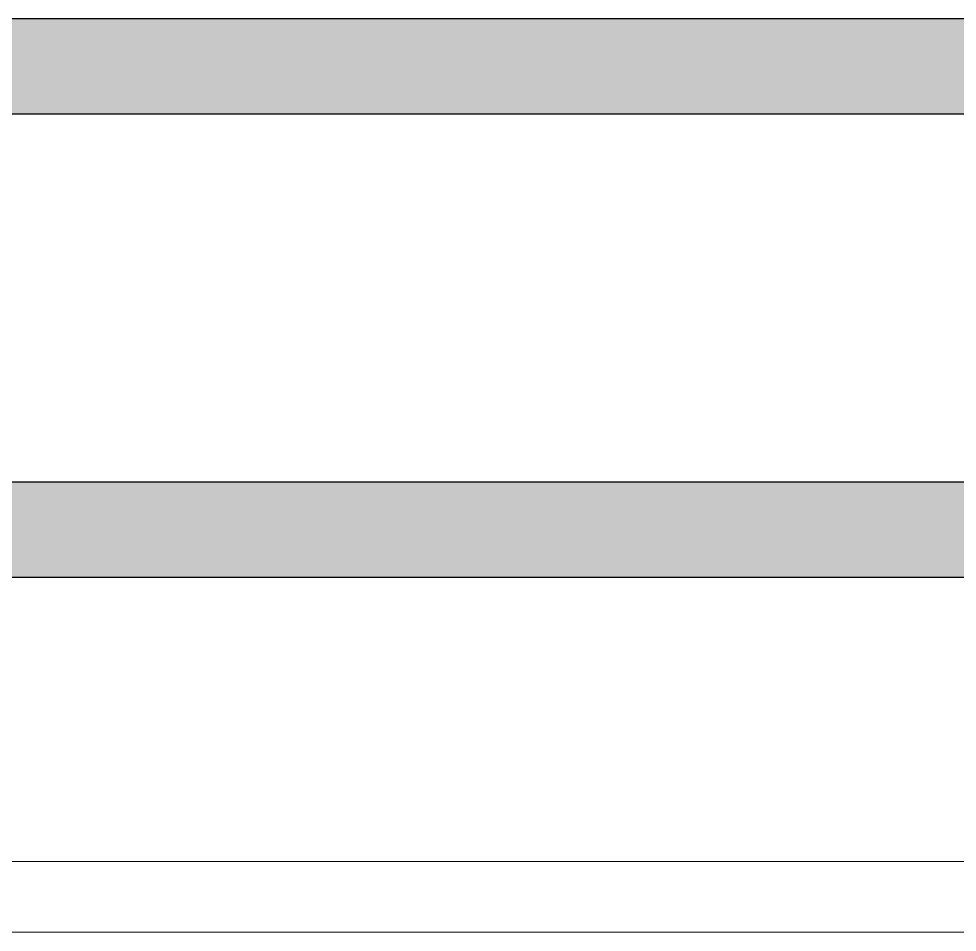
# Model space of a CAD drawing. Header units: inches. Extents: x 14.4 to 54.4, y 6.4 to 13.6.
# Drawn here: x 24.38 to 29.38, y 6.367 to 11.236 of the extents above; entities that cross this region are included whole.
import ezdxf

# ---------------------------------------------------------------- set-up
doc = ezdxf.new("R2010")
doc.units = ezdxf.units.IN
doc.header["$MEASUREMENT"] = 0
doc.layers.get('0').update_dxf_attribs({"true_color": 0xc2ced6})
doc.layers.add('FABRIC-ROLL', color=7, linetype='Continuous', lineweight=30)
doc.layers.add('HEMBAR', color=7, linetype='Continuous', lineweight=9)

# ---------------------------------------------------------------- blocks, each defined once
blk = doc.blocks.new('HEMBAR1-085586')
at = {"layer": 'HEMBAR', "lineweight": 0}
for p, q in [((24.0686, 9.2079), (14.5686, 9.2079)), ((24.0686, 9.0197), (14.5686, 9.0197)), ((24.0686, 9.0194), (14.5686, 9.0194))]:
    blk.add_line(p, q, dxfattribs=at)
blk = doc.blocks.new('HEMBAR-085586')
at = {"layer": 'FABRIC-ROLL', "lineweight": 0}
blk.add_blockref('HEMBAR1-085586', (0, 0), dxfattribs=at)
blk = doc.blocks.new('FABRIC-ROLL1-085586')
at = {"layer": 'FABRIC-ROLL', "transparency": 33554559, "extrusion": (0, 0, -1)}
h = blk.add_hatch(color=254, dxfattribs=at)
h.paths.add_polyline_path([(-23.4994, -1.128), (-23.4994, -1.6339), (-4.4994, -1.6339), (-4.4994, -1.128)])
h.paths.add_polyline_path([(-23.4994, 1.3425), (-23.4994, 0.8366), (-4.4994, 0.8366), (-4.4994, 1.3425)])
at = {"layer": 'FABRIC-ROLL', "linetype": 'Continuous'}
for p, q in [((23.4994, 1.3425), (4.4994, 1.3425)), ((4.4994, 0.8366), (23.4994, 0.8366)), ((23.4994, -1.128), (4.4994, -1.128)), ((4.4994, -1.6339), (23.4994, -1.6339))]:
    blk.add_line(p, q, dxfattribs=at)
at = {"layer": 'FABRIC-ROLL', "extrusion": (-1.8831e-34, 2.4935e-33, -1)}
for p, q in [((23.4994, 1.3425), (4.4994, 1.3425)), ((4.4994, 0.8366), (23.4994, 0.8366)), ((23.4994, -1.128), (4.4994, -1.128)), ((4.4994, -1.6339), (23.4994, -1.6339))]:
    blk.add_line(p, q, dxfattribs=at)
blk = doc.blocks.new('ROLL-085586')
blk.add_blockref('FABRIC-ROLL1-085586', (10.3806, 9.8933))
at = {"layer": 'FABRIC-ROLL', "lineweight": 0, "xscale": 2, "yscale": 2, "zscale": 2}
blk.add_blockref('HEMBAR-085586', (-14.2246, -11.6716), dxfattribs=at)
blk = doc.blocks.new('SYSTEM-085586')
blk.add_blockref('ROLL-085586', (0, 0))

msp = doc.modelspace()

# ---------------------------------------------------------------- block references
msp.add_blockref('SYSTEM-085586', (0, 0))

doc.saveas('drawing.dxf')
